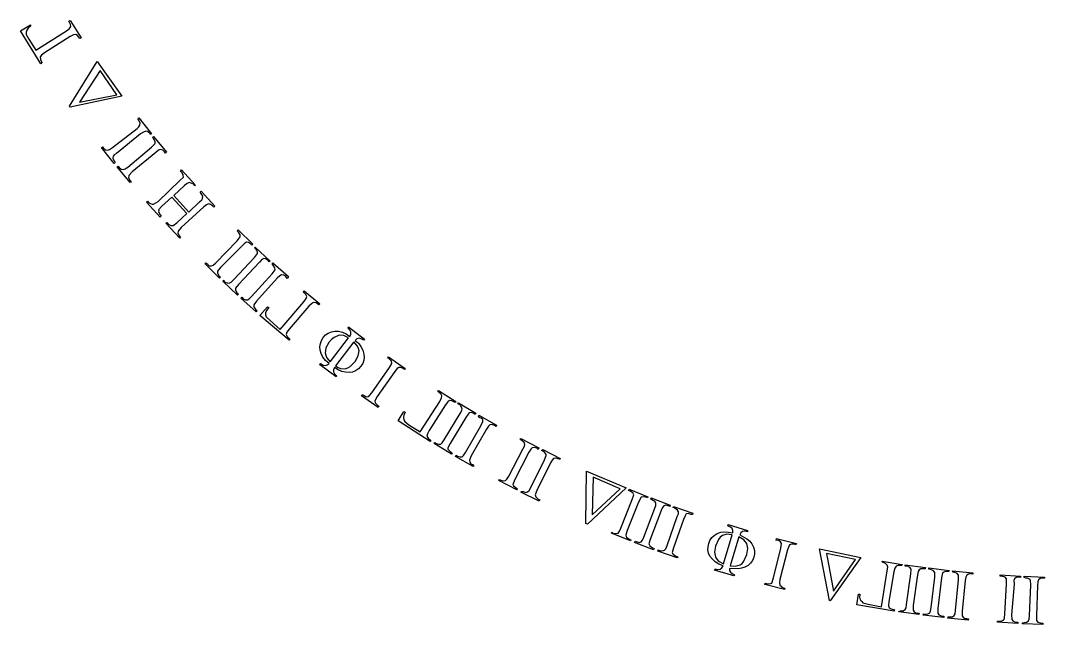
# Model space of a CAD drawing. Extents: x 0 to 660, y 0 to 661.
# Drawn here: x 48.6 to 320.5, y 0.2 to 160.5 of the extents above; entities that cross this region are included whole.
import ezdxf

# ---------------------------------------------------------------- set-up
doc = ezdxf.new("R2010")
doc.units = 0

msp = doc.modelspace()

# ---------------------------------------------------------------- linework, layer by layer
at = {"layer": 'Layer 1'}
for p, q in [((61.4983, 160.347), (61.7889, 160.531)), ((61.7889, 160.531), (64.6895, 155.96)), ((48.6171, 157.747), (51.2391, 159.367)), ((54.0395, 148.991), (48.6171, 157.747)), ((50.2972, 157.971), (50.107413, 157.40625)), ((50.661325, 158.53275), (50.2972, 157.971)), ((51.2764, 159.06), (50.661325, 158.53275)), ((51.2391, 159.367), (51.2764, 159.06)), ((51.2764, 159.06), (51.2764, 159.06)), ((52.6869, 152.619), (60.8157, 157.777)), ((60.8157, 157.777), (61.632975, 158.390375)), ((61.914313, 159.483), (61.4983, 160.347)), ((61.632975, 158.390375), (61.9791, 158.895)), ((61.9791, 158.895), (61.914313, 159.483)), ((50.107413, 157.40625), (50.1448, 156.849)), ((50.1448, 156.849), (50.7931, 155.603)), ((50.7931, 155.603), (52.6869, 152.619)), ((61.7727, 156.269), (55.0026, 151.973)), ((62.6996, 156.745875), (61.7727, 156.269)), ((63.2824, 156.841), (62.6996, 156.745875)), ((63.790075, 156.5275), (63.2824, 156.841)), ((64.399, 155.776), (63.790075, 156.5275)), ((64.6895, 155.96), (64.399, 155.776)), ((54.186287, 151.35875), (53.8418, 150.851)), ((53.8418, 150.851), (53.9098, 150.208625)), ((53.9098, 150.208625), (54.33, 149.387)), ((55.0026, 151.973), (54.186287, 151.35875)), ((61.592, 137.766), (68.9495, 149.633)), ((68.9495, 149.633), (75.553, 140.45)), ((54.33, 149.387), (54.0395, 148.991)), ((69.7864, 147.303), (64.2831, 138.831)), ((74.1833, 140.789), (69.7864, 147.303)), ((75.553, 140.45), (61.7767, 137.51)), ((64.2831, 138.831), (74.1833, 140.789)), ((74.1833, 140.789), (74.1833, 140.789)), ((75.553, 140.45), (75.553, 140.45)), ((61.7767, 137.51), (61.592, 137.766)), ((79.7427, 134.466), (80.012, 134.68)), ((80.0266, 134.109), (79.7427, 134.466)), ((80.012, 134.68), (83.3786, 130.453)), ((80.3793, 133.308), (80.0266, 134.109)), ((80.3099, 132.753), (80.3793, 133.308)), ((73.0215, 126.794), (79.5813, 131.871)), ((79.5813, 131.871), (80.022175, 132.308625)), ((80.022175, 132.308625), (80.3099, 132.753)), ((81.28005, 130.922375), (80.5081, 130.473)), ((81.8726, 131.191), (81.28005, 130.922375)), ((82.353962, 131.044), (81.8726, 131.191)), ((82.9812, 130.588), (82.353962, 131.044)), ((83.1095, 130.238), (82.9812, 130.588)), ((80.5081, 130.473), (74.134, 125.252)), ((83.3786, 130.453), (83.1095, 130.238)), ((83.4114, 126.902), (84.3078, 127.802)), ((83.7067, 129.503), (83.9718, 129.723)), ((83.9977, 129.152), (83.7067, 129.503)), ((83.9718, 129.723), (87.4217, 125.563)), ((84.3663, 128.358), (83.9977, 129.152)), ((84.3078, 127.802), (84.400238, 128.051125)), ((84.400238, 128.051125), (84.3663, 128.358)), ((70.1455, 126.822), (70.4145, 127.037)), ((73.512, 122.595), (70.1455, 126.822)), ((70.4145, 127.037), (70.6984, 126.68)), ((70.6984, 126.68), (71.203412, 126.229375)), ((70.6984, 126.68), (70.6984, 126.68)), ((71.203412, 126.229375), (71.7562, 126.084)), ((71.7562, 126.084), (72.261462, 126.263125)), ((72.261462, 126.263125), (73.0215, 126.794)), ((74.134, 125.252), (73.530812, 124.86025)), ((77.1394, 121.612), (83.4114, 126.902)), ((84.5515, 125.527), (78.2795, 120.325)), ((85.299525, 126.07475), (84.5515, 125.527)), ((85.7966, 126.27), (85.299525, 126.07475)), ((86.423313, 126.133375), (85.7966, 126.27)), ((86.8719, 125.687), (86.423313, 126.133375)), ((87.1568, 125.343), (86.8719, 125.687)), ((87.4217, 125.563), (87.1568, 125.343)), ((73.2199, 124.515), (73.1445, 123.967)), ((73.1445, 123.967), (73.503, 123.159)), ((73.530812, 124.86025), (73.2199, 124.515)), ((73.503, 123.159), (73.7811, 122.81)), ((73.7811, 122.81), (73.512, 122.595)), ((74.2632, 121.671), (74.5283, 121.89)), ((77.7133, 117.511), (74.2632, 121.671)), ((74.5283, 121.89), (74.819, 121.54)), ((74.819, 121.54), (75.35345, 121.098625)), ((74.819, 121.54), (74.819, 121.54)), ((75.35345, 121.098625), (75.8885, 120.964)), ((75.8885, 120.964), (76.39005, 121.142875)), ((76.39005, 121.142875), (77.1394, 121.612)), ((78.2795, 120.325), (77.3831, 119.424)), ((91.1409, 120.434), (91.3949, 120.862)), ((91.4423, 120.3), (91.1409, 120.434)), ((91.3949, 120.862), (95.0345, 116.879)), ((91.8548, 119.518), (91.4423, 120.3)), ((77.3877, 119.17725), (77.3188, 118.875)), ((77.3188, 118.875), (77.6932, 118.074)), ((77.3831, 119.424), (77.3877, 119.17725)), ((77.6932, 118.074), (77.9782, 117.64)), ((77.9782, 117.64), (77.7133, 117.511)), ((85.1851, 112.533), (90.9644, 118.024)), ((90.9644, 118.024), (91.8738, 118.966)), ((91.8738, 118.966), (91.8548, 119.518)), ((92.891825, 117.287), (92.1693, 116.705)), ((93.3835, 117.5), (92.891825, 117.287)), ((93.97115, 117.392625), (93.3835, 117.5)), ((94.689, 116.977), (93.97115, 117.392625)), ((94.7805, 116.647), (94.689, 116.977)), ((92.1693, 116.705), (89.3335, 114.114)), ((95.0345, 116.879), (94.7805, 116.647)), ((96.2929, 114.992), (96.5469, 115.224)), ((96.6003, 114.656), (96.2929, 114.992)), ((96.5469, 115.224), (100.193, 111.235)), ((97.0064, 113.88), (96.6003, 114.656)), ((82.0845, 112.352), (82.3385, 112.585)), ((85.7241, 108.37), (82.0845, 112.352)), ((82.3385, 112.585), (82.6396, 112.255)), ((82.6396, 112.255), (83.1035, 111.97)), ((82.6396, 112.255), (82.6396, 112.255)), ((83.1035, 111.97), (83.595, 111.775)), ((83.595, 111.775), (83.9747, 111.78)), ((83.9747, 111.78), (85.1851, 112.533)), ((88.8255, 113.649), (86.1615, 111.214)), ((92.7789, 109.324), (88.8255, 113.649)), ((89.3335, 114.114), (93.2869, 109.65)), ((93.2869, 109.65), (96.1227, 112.379)), ((96.1227, 112.379), (96.761775, 112.93825)), ((96.761775, 112.93825), (96.975, 113.322)), ((96.975, 113.322), (97.0064, 113.88)), ((98.048338, 111.644625), (97.3277, 111.061)), ((98.5355, 111.863), (98.048338, 111.644625)), ((99.0985, 111.66625), (98.5355, 111.863)), ((99.6375, 111.333), (99.0985, 111.66625)), ((85.319537, 110.013), (85.2706, 109.707)), ((85.2706, 109.707), (85.677, 108.932)), ((86.1615, 111.214), (85.3024, 110.265)), ((85.3024, 110.265), (85.319537, 110.013)), ((85.677, 108.932), (85.9781, 108.602)), ((90.1149, 106.853), (92.7789, 109.324)), ((97.3277, 111.061), (91.3195, 105.57)), ((99.9388, 111.003), (99.6375, 111.333)), ((100.193, 111.235), (99.9388, 111.003)), ((85.9781, 108.602), (85.7241, 108.37)), ((87.2362, 106.715), (87.4905, 106.948)), ((90.8821, 102.726), (87.2362, 106.715)), ((87.4905, 106.948), (87.7979, 106.456)), ((87.7979, 106.456), (88.5268, 106.131)), ((88.5268, 106.131), (89.1298, 106.14)), ((89.1298, 106.14), (90.1149, 106.853)), ((90.4604, 104.621), (90.4226, 104.07)), ((90.4226, 104.07), (90.835, 103.288)), ((91.3195, 105.57), (90.4604, 104.621)), ((106.183, 104.704), (106.424, 104.951)), ((106.509, 104.386), (106.183, 104.704)), ((106.424, 104.951), (110.29, 101.174)), ((106.959, 103.635), (106.509, 104.386)), ((106.959, 103.076), (106.959, 103.635)), ((90.835, 103.288), (91.1361, 102.958)), ((91.1361, 102.958), (90.8821, 102.726)), ((100.467, 96.2573), (106.161, 102.086)), ((107.603, 100.838), (101.745, 95.0093)), ((106.161, 102.086), (106.959, 103.076)), ((108.205625, 101.4615), (107.603, 100.838)), ((108.599, 101.707), (108.205625, 101.4615)), ((109.1675, 101.629875), (108.599, 101.707)), ((109.73, 101.24), (109.1675, 101.629875)), ((110.049, 100.928), (109.73, 101.24)), ((110.29, 101.174), (110.049, 100.928)), ((110.734, 100.217), (110.97, 100.344)), ((111.067, 99.9602), (110.734, 100.217)), ((110.764, 97.6538), (111.542, 98.659)), ((110.97, 100.344), (114.91, 96.6931)), ((111.3455, 99.598925), (111.067, 99.9602)), ((111.531, 99.0347), (111.3455, 99.598925)), ((111.542, 98.659), (111.531, 99.0347)), ((97.61, 95.9279), (97.8505, 96.174)), ((101.476, 92.1515), (97.61, 95.9279)), ((97.8505, 96.174), (98.3243, 95.8554)), ((98.3243, 95.8554), (98.516341, 95.549056)), ((98.3243, 95.8554), (98.3243, 95.8554)), ((98.516341, 95.549056), (98.7522, 95.4037)), ((98.7522, 95.4037), (99.3001, 95.3951)), ((99.3001, 95.3951), (99.77915, 95.635925)), ((99.77915, 95.635925), (100.467, 96.2573)), ((105.188, 91.7131), (110.764, 97.6538)), ((112.067, 96.4317), (106.49, 90.4908)), ((112.7405, 97.068337), (112.067, 96.4317)), ((113.21, 97.3233), (112.7405, 97.068337)), ((113.779125, 97.257238), (113.21, 97.3233)), ((114.349, 96.8788), (113.779125, 97.257238)), ((114.675, 96.4947), (114.349, 96.8788)), ((114.91, 96.6931), (114.675, 96.4947)), ((115.451, 95.9353), (115.598, 96.1909)), ((115.706, 95.63), (115.451, 95.9353)), ((115.598, 96.1909), (119.785, 92.5712)), ((116.185, 94.8974), (115.706, 95.63)), ((100.948, 94.02), (100.941, 93.4673)), ((100.941, 93.4673), (101.397, 92.7098)), ((101.745, 95.0093), (100.948, 94.02)), ((101.397, 92.7098), (101.717, 92.3976)), ((109.992, 87.2679), (115.449, 93.3184)), ((115.449, 93.3184), (116.207, 94.3388)), ((116.207, 94.3388), (116.185, 94.8974)), ((117.4375, 92.772037), (116.776, 92.1222)), ((117.901, 93.0363), (117.4375, 92.772037)), ((118.508375, 92.981675), (117.901, 93.0363)), ((119.049, 92.6146), (118.508375, 92.981675)), ((119.38, 92.0894), (119.049, 92.6146)), ((119.785, 92.5712), (119.38, 92.0894)), ((101.717, 92.3976), (101.476, 92.1515)), ((102.337, 91.3268), (102.573, 91.5777)), ((106.277, 87.628), (102.337, 91.3268)), ((102.573, 91.5777), (102.905, 91.1157)), ((102.905, 91.1157), (103.469875, 90.873238)), ((102.905, 91.1157), (102.905, 91.1157)), ((103.469875, 90.873238), (104.037, 90.8278)), ((104.037, 90.8278), (104.511625, 91.078113)), ((104.511625, 91.078113), (105.188, 91.7131)), ((106.49, 90.4908), (105.712, 89.4856)), ((116.776, 92.1222), (111.318, 86.0717)), ((105.712, 89.4856), (105.716, 88.9329)), ((105.716, 88.9329), (106.187, 88.1844)), ((106.187, 88.1844), (106.513, 87.8791)), ((106.513, 87.8791), (106.277, 87.628)), ((107.15, 86.8252), (107.38, 87.0808)), ((107.38, 87.0808), (107.719, 86.6945)), ((109.328875, 86.619712), (109.992, 87.2679)), ((123.715, 88.5553), (123.938, 88.817)), ((124.366625, 87.846637), (123.715, 88.5553)), ((123.938, 88.817), (128.055, 85.3015)), ((124.602, 87.266), (124.366625, 87.846637)), ((124.464, 86.719262), (124.602, 87.266)), ((111.162, 83.2055), (107.15, 86.8252)), ((107.719, 86.6945), (108.369375, 86.40295)), ((107.719, 86.6945), (107.719, 86.6945)), ((108.369375, 86.40295), (108.86, 86.3601)), ((108.86, 86.3601), (109.328875, 86.619712)), ((111.318, 86.0717), (110.56, 85.0515)), ((110.56, 85.0515), (110.576, 84.499)), ((110.576, 84.499), (111.061, 83.76)), ((112.168, 82.2389), (114.16, 84.5543)), ((114.538, 84.3186), (113.91475, 83.550575)), ((114.16, 84.5543), (114.538, 84.3186)), ((114.538, 84.3186), (114.538, 84.3186)), ((117.567, 78.5268), (123.819, 85.8981)), ((125.177, 84.7382), (119.97, 78.6409)), ((123.819, 85.8981), (124.464, 86.719262)), ((125.90025, 85.373362), (125.177, 84.7382)), ((126.451, 85.7293), (125.90025, 85.373362)), ((127.1175, 85.57865), (126.451, 85.7293)), ((127.832, 85.0398), (127.1175, 85.57865)), ((128.055, 85.3015), (127.832, 85.0398)), ((111.061, 83.76), (111.424, 83.4608)), ((111.424, 83.4608), (111.162, 83.2055)), ((119.938, 75.7098), (112.168, 82.2389)), ((113.91475, 83.550575), (113.683, 82.9816)), ((113.683, 82.9816), (113.688125, 82.398063)), ((113.688125, 82.398063), (113.88, 81.9151)), ((113.88, 81.9151), (114.879, 80.8721)), ((114.879, 80.8721), (117.567, 78.5268)), ((135.652, 78.9491), (135.694, 79.2227)), ((136.086484, 78.431142), (135.652, 78.9491)), ((135.694, 79.2227), (139.954, 75.9736)), ((119.3705, 77.81345), (119.191, 77.2269)), ((119.191, 77.2269), (119.43025, 76.680013)), ((119.97, 78.6409), (119.3705, 77.81345)), ((119.43025, 76.680013), (120.088, 75.9715)), ((128.528672, 75.636102), (128.992, 76.4028)), ((128.992, 76.4028), (129.615969, 77.069667)), ((129.615969, 77.069667), (130.34325, 77.568637)), ((130.34325, 77.568637), (131.173656, 77.899739)), ((130.852, 69.9303), (135.726, 76.3202)), ((131.173656, 77.899739), (132.107, 78.063)), ((131.873625, 76.42465), (131.191391, 75.864872)), ((133.187, 77.0637), (131.873625, 76.42465)), ((132.107, 78.063), (133.091172, 78.038714)), ((133.091172, 78.038714), (134.074125, 77.804962)), ((134.461375, 76.94575), (133.187, 77.0637)), ((134.074125, 77.804962), (135.055766, 77.35913)), ((135.726, 76.3202), (134.461375, 76.94575)), ((135.055766, 77.35913), (136.036, 76.6986)), ((136.036, 76.6986), (136.293953, 77.308527)), ((136.305625, 77.885162), (136.086484, 78.431142)), ((136.293953, 77.308527), (136.305625, 77.885162)), ((138.510875, 76.190663), (137.961172, 76.046989)), ((139.105391, 76.07493), (138.510875, 76.190663)), ((120.088, 75.9715), (119.938, 75.7098)), ((128.124766, 73.938867), (128.239625, 74.802513)), ((128.184, 73.082), (128.124766, 73.938867)), ((128.239625, 74.802513), (128.528672, 75.636102)), ((129.691, 73.654795), (129.5005, 72.325637)), ((130.492, 75.0716), (129.691, 73.654795)), ((131.191391, 75.864872), (130.492, 75.0716)), ((137.146, 75.2373), (132.272, 68.8473)), ((138.136391, 74.085328), (137.146, 75.2373)), ((137.961172, 76.046989), (137.456, 75.6439)), ((137.456, 75.6439), (138.333672, 74.86777)), ((138.406334, 73.474752), (138.136391, 74.085328)), ((138.333672, 74.86777), (139.013625, 74.015938)), ((138.526125, 72.84015), (138.406334, 73.474752)), ((139.013625, 74.015938), (139.495766, 73.069661)), ((139.745, 75.6998), (139.105391, 76.07493)), ((139.954, 75.9736), (139.745, 75.6998)), ((128.441484, 72.136764), (128.184, 73.082)), ((128.920125, 71.204063), (128.441484, 72.136764)), ((129.620203, 70.32073), (128.920125, 71.204063)), ((129.5005, 72.325637), (129.89575, 71.084136)), ((129.89575, 71.084136), (130.852, 69.9303)), ((137.504, 70.047), (138.315297, 71.495972)), ((138.315297, 71.495972), (138.526125, 72.84015)), ((139.495766, 73.069661), (139.78, 72.0102)), ((139.870563, 71.18152), (139.77175, 70.351838)), ((139.78, 72.0102), (139.870563, 71.18152)), ((146.158, 71.0164), (146.355, 71.2987)), ((146.531, 70.7555), (146.158, 71.0164)), ((146.355, 71.2987), (150.785, 68.2036)), ((147.097, 70.0877), (146.531, 70.7555)), ((128.044, 69.1939), (128.253, 69.4678)), ((132.418, 65.9446), (128.044, 69.1939)), ((128.253, 69.4678), (128.96475, 69.092528)), ((128.96475, 69.092528), (129.55125, 68.976775)), ((129.55125, 68.976775), (130.060875, 69.120484)), ((130.542, 69.5236), (129.620203, 70.32073)), ((130.060875, 69.120484), (130.542, 69.5236)), ((130.542, 69.5236), (130.542, 69.5236)), ((130.852, 69.9303), (130.852, 69.9303)), ((131.962, 68.4404), (131.703844, 67.849073)), ((132.947094, 67.83993), (131.962, 68.4404)), ((132.272, 68.8473), (132.929, 68.428745)), ((132.929, 68.428745), (133.5785, 68.185888)), ((133.5785, 68.185888), (134.855, 68.1229)), ((134.855, 68.1229), (135.493625, 68.308552)), ((134.855, 68.1229), (134.855, 68.1229)), ((135.493625, 68.308552), (136.148, 68.694987)), ((136.148, 68.694987), (137.504, 70.047)), ((138.350328, 68.059375), (137.607375, 67.548575)), ((139.006, 68.7645), (138.350328, 68.059375)), ((139.483562, 69.539911), (139.006, 68.7645)), ((139.77175, 70.351838), (139.483562, 69.539911)), ((141.896, 61.7502), (146.563, 68.4298)), ((146.563, 68.4298), (147.188, 69.536)), ((147.188, 69.536), (147.097, 70.0877)), ((148.60275, 68.133625), (148.027, 67.4069)), ((149.03, 68.4534), (148.60275, 68.133625)), ((149.603875, 68.469825), (149.03, 68.4534)), ((150.222, 68.1771), (149.603875, 68.469825)), ((150.588, 67.9213), (150.222, 68.1771)), ((150.785, 68.2036), (150.588, 67.9213)), ((131.703844, 67.849073), (131.7095, 67.281588)), ((131.7095, 67.281588), (131.979156, 66.738008)), ((131.979156, 66.738008), (132.513, 66.2184)), ((132.513, 66.2184), (132.418, 65.9446)), ((133.92525, 67.418062), (132.947094, 67.83993)), ((134.896281, 67.174789), (133.92525, 67.418062)), ((135.86, 67.1101), (134.896281, 67.174789)), ((136.777234, 67.232137), (135.86, 67.1101)), ((137.607375, 67.548575), (136.777234, 67.232137)), ((148.027, 67.4069), (143.36, 60.7273)), ((139.131, 60.9591), (139.328, 61.2411)), ((143.561, 57.8637), (139.131, 60.9591)), ((139.328, 61.2411), (139.885, 60.98)), ((139.885, 60.98), (140.42025, 60.6912)), ((139.885, 60.98), (139.885, 60.98)), ((140.42025, 60.6912), (140.885, 60.709)), ((140.885, 60.709), (141.3185, 61.024812)), ((141.3185, 61.024812), (141.896, 61.7502)), ((143.36, 60.7273), (142.735, 59.6211)), ((159.448, 62.0703), (159.633, 62.3608)), ((160.244625, 61.410175), (159.448, 62.0703)), ((159.633, 62.3608), (164.199, 59.452)), ((159.921, 59.4533), (160.400125, 60.355587)), ((160.499, 60.9596), (160.244625, 61.410175)), ((160.400125, 60.355587), (160.499, 60.9596)), ((142.735, 59.6211), (142.818, 59.0747)), ((142.818, 59.0747), (143.392, 58.4016)), ((143.392, 58.4016), (143.758, 58.146)), ((143.758, 58.146), (143.561, 57.8637)), ((154.748, 51.3338), (159.921, 59.4533)), ((161.427, 58.4939), (157.119, 51.7315)), ((162.042625, 59.30915), (161.427, 58.4939)), ((162.551, 59.6525), (162.042625, 59.30915)), ((163.144125, 59.583613), (162.551, 59.6525)), ((164.014, 59.1617), (163.144125, 59.583613)), ((164.199, 59.452), (164.014, 59.1617)), ((164.731, 58.758), (164.908, 59.0533)), ((165.322, 58.5238), (164.731, 58.758)), ((164.908, 59.0533), (169.544, 56.2754)), ((165.733, 57.897), (165.322, 58.5238)), ((165.863, 57.3533), (165.733, 57.897)), ((165.751875, 56.8538), (165.863, 57.3533)), ((148.887, 54.2516), (150.432, 56.7633)), ((150.43025, 55.828663), (150.347, 55.1554)), ((150.347, 55.1554), (150.405875, 54.57825)), ((150.405875, 54.57825), (150.632, 54.1265)), ((150.737, 56.5686), (150.43025, 55.828663)), ((150.432, 56.7633), (150.737, 56.5686)), ((150.737, 56.5686), (150.737, 56.5686)), ((161.128, 49.2166), (165.316, 56.2061)), ((166.848, 55.188), (162.66, 48.2985)), ((165.316, 56.2061), (165.751875, 56.8538)), ((167.441375, 56.040712), (166.848, 55.188)), ((167.776, 56.4021), (167.441375, 56.040712)), ((168.347, 56.458538), (167.776, 56.4021)), ((168.984, 56.2095), (168.347, 56.458538)), ((169.367, 55.9801), (168.984, 56.2095)), ((169.544, 56.2754), (169.367, 55.9801)), ((170.181, 55.5031), (170.352, 55.8018)), ((170.576, 55.0742), (170.181, 55.5031)), ((170.352, 55.8018), (175.042, 53.1168)), ((170.94325, 54.986775), (170.576, 55.0742)), ((171.336, 54.6622), (170.94325, 54.986775)), ((171.341, 54.1212), (171.336, 54.6622)), ((157.422, 48.8142), (148.887, 54.2516)), ((150.632, 54.1265), (151.767, 53.2327)), ((151.767, 53.2327), (154.748, 51.3338)), ((157.119, 51.7315), (156.640625, 50.798237)), ((166.769, 45.8913), (170.817, 52.9631)), ((172.367, 52.0759), (168.319, 45.0042)), ((170.817, 52.9631), (171.341, 54.1212)), ((172.900125, 52.851475), (172.367, 52.0759)), ((173.272, 53.2084), (172.900125, 52.851475)), ((173.842, 53.2762), (173.272, 53.2084)), ((174.484, 53.0401), (173.842, 53.2762)), ((174.871, 52.8181), (174.484, 53.0401)), ((175.042, 53.1168), (174.871, 52.8181)), ((156.640625, 50.798237), (156.544, 50.2228)), ((156.544, 50.2228), (156.856875, 49.714375)), ((156.856875, 49.714375), (157.607, 49.1044)), ((157.607, 49.1044), (157.422, 48.8142)), ((160.60225, 48.452613), (161.128, 49.2166)), ((181.289, 49.3132), (181.448, 49.6188)), ((181.693, 49.1028), (181.289, 49.3132)), ((181.448, 49.6188), (186.242, 47.124)), ((182.341, 48.5141), (181.693, 49.1028)), ((158.424, 48.2339), (158.601, 48.5292)), ((163.06, 45.4561), (158.424, 48.2339)), ((158.601, 48.5292), (158.992, 48.2951)), ((158.992, 48.2951), (159.710125, 48.049575)), ((158.992, 48.2951), (158.992, 48.2951)), ((159.710125, 48.049575), (160.192, 48.1075)), ((160.192, 48.1075), (160.60225, 48.452613)), ((162.66, 48.2985), (162.113, 47.1513)), ((162.113, 47.1513), (162.12375, 46.806275)), ((162.12375, 46.806275), (162.235, 46.6123)), ((162.235, 46.6123), (162.854, 45.9807)), ((178.265, 39.5728), (182.026, 46.801)), ((182.026, 46.801), (182.446, 47.520488)), ((182.503, 47.9789), (182.341, 48.5141)), ((182.446, 47.520488), (182.503, 47.9789)), ((184.087375, 46.771912), (183.611, 45.9765)), ((184.47, 47.1444), (184.087375, 46.771912)), ((185.093125, 47.235012), (184.47, 47.1444)), ((185.687, 47.0248), (185.093125, 47.235012)), ((186.083, 46.6949), (185.687, 47.0248)), ((186.242, 47.124), (186.083, 46.6949)), ((186.931, 46.3882), (187.296, 46.6967)), ((187.47, 46.1861), (186.931, 46.3882)), ((187.296, 46.6967), (191.927, 44.2988)), ((162.854, 45.9807), (163.237, 45.5466)), ((163.237, 45.5466), (163.06, 45.4561)), ((164.086, 44.8549), (164.257, 45.1537)), ((168.776, 42.1702), (164.086, 44.8549)), ((164.257, 45.1537), (164.652, 44.9274)), ((164.652, 44.9274), (165.288125, 44.69465)), ((164.652, 44.9274), (164.652, 44.9274)), ((165.288125, 44.69465), (165.856, 44.7637)), ((165.856, 44.7637), (166.258875, 45.083112)), ((166.258875, 45.083112), (166.769, 45.8913)), ((168.319, 45.0042), (167.796, 43.8464)), ((167.796, 43.8464), (167.928, 43.3098)), ((183.611, 45.9765), (179.85, 38.7484)), ((184.103, 36.5888), (187.719, 43.8911)), ((187.778, 45.942937), (187.47, 46.1861)), ((187.719, 43.8911), (188.172, 45.0785)), ((187.999, 45.6103), (187.778, 45.942937)), ((188.168, 45.336263), (187.999, 45.6103)), ((188.172, 45.0785), (188.168, 45.336263)), ((189.780125, 43.85345), (189.319, 43.0986)), ((190.155, 44.2834), (189.780125, 43.85345)), ((190.7585, 44.385463), (190.155, 44.2834)), ((191.374, 44.1885), (190.7585, 44.385463)), ((191.774, 43.9903), (191.374, 44.1885)), ((191.927, 44.2988), (191.774, 43.9903)), ((167.928, 43.3098), (168.230875, 42.871538)), ((168.230875, 42.871538), (168.452109, 42.717192)), ((168.452109, 42.717192), (168.743, 42.6909)), ((168.743, 42.6909), (168.947, 42.4689)), ((168.947, 42.4689), (168.776, 42.1702)), ((189.319, 43.0986), (185.704, 35.7964)), ((198.695, 27.0099), (198.924, 40.9706)), ((198.924, 40.9706), (209.46, 36.4748)), ((175.626, 38.4295), (175.784, 38.7349)), ((180.42, 35.9351), (175.626, 38.4295)), ((175.784, 38.7349), (176.189, 38.5245)), ((176.189, 38.5245), (176.833625, 38.317525)), ((176.189, 38.5245), (176.189, 38.5245)), ((176.833625, 38.317525), (177.398, 38.4092)), ((177.398, 38.4092), (177.7865, 38.7786)), ((177.7865, 38.7786), (178.265, 39.5728)), ((179.85, 38.7484), (179.373, 37.3868)), ((200.649, 39.3617), (200.424, 29.2985)), ((207.845, 36.2041), (200.649, 39.3617)), ((179.373, 37.3868), (179.4675, 37.286262)), ((179.4675, 37.286262), (179.526, 37.0085)), ((179.526, 37.0085), (180.34, 36.4465)), ((180.34, 36.4465), (180.579, 36.1618)), ((180.579, 36.1618), (180.42, 35.9351)), ((181.487, 35.3929), (181.64, 35.5347)), ((186.33, 32.995), (181.487, 35.3929)), ((181.64, 35.5347), (182.184, 35.4993)), ((182.184, 35.4993), (182.714, 35.305262)), ((182.184, 35.4993), (182.184, 35.4993)), ((182.714, 35.305262), (183.259, 35.4083)), ((183.259, 35.4083), (183.640125, 35.78525)), ((183.640125, 35.78525), (184.103, 36.5888)), ((185.704, 35.7964), (185.251, 34.6092)), ((209.46, 36.4748), (199.152, 26.8842)), ((200.424, 29.2985), (207.845, 36.2041)), ((207.845, 36.2041), (207.845, 36.2041)), ((209.46, 36.4748), (209.46, 36.4748)), ((210.069, 35.8305), (210.197, 36.1502)), ((210.493, 35.6617), (210.069, 35.8305)), ((210.197, 36.1502), (215.217, 34.1494)), ((211.196, 35.1408), (210.493, 35.6617)), ((185.251, 34.6092), (185.415, 34.0814)), ((185.415, 34.0814), (186.083, 33.5017)), ((186.083, 33.5017), (186.483, 33.3035)), ((186.483, 33.3035), (186.33, 32.995)), ((208.038, 25.8354), (211.055, 33.4049)), ((212.714, 32.7437), (209.698, 25.1742)), ((211.055, 33.4049), (211.494, 34.6248)), ((211.494, 34.6248), (211.196, 35.1408)), ((213.452, 33.9917), (212.714, 32.7437)), ((214.01625, 34.138763), (213.452, 33.9917)), ((214.675, 33.9949), (214.01625, 34.138763)), ((215.09, 33.8295), (214.675, 33.9949)), ((214.675, 33.9949), (214.675, 33.9949)), ((215.217, 34.1494), (215.09, 33.8295)), ((215.974, 33.4874), (216.095, 33.8097)), ((216.401, 33.2223), (215.974, 33.4874)), ((216.095, 33.8097), (221.155, 31.9102)), ((216.78875, 33.04025), (216.401, 33.2223)), ((217.115, 32.8207), (216.78875, 33.04025)), ((217.34, 32.3089), (217.115, 32.8207)), ((214.145, 23.4536), (217.009, 31.0821)), ((218.681, 30.4545), (215.817, 22.8258)), ((217.009, 31.0821), (217.295625, 31.837288)), ((217.295625, 31.837288), (217.34, 32.3089)), ((219.058375, 31.301387), (218.681, 30.4545)), ((219.393, 31.7171), (219.058375, 31.301387)), ((219.9445, 31.868113), (219.393, 31.7171)), ((220.616, 31.6877), (219.9445, 31.868113)), ((221.034, 31.588), (220.616, 31.6877)), ((221.155, 31.9102), (221.034, 31.588)), ((221.034, 31.588), (221.034, 31.588)), ((221.922, 31.2644), (222.037, 31.589)), ((222.352, 31.1128), (221.922, 31.2644)), ((222.037, 31.589), (227.134, 29.7917)), ((223.076, 30.6206), (222.352, 31.1128)), ((223.345, 30.1137), (223.076, 30.6206)), ((223.285625, 29.622613), (223.345, 30.1137)), ((220.296, 21.1957), (223.005, 28.8805)), ((224.689, 28.0603), (221.98, 20.6019)), ((223.005, 28.8805), (223.285625, 29.622613)), ((225.083875, 29.112525), (224.689, 28.0603)), ((225.376, 29.5631), (225.083875, 29.112525)), ((225.96, 29.711263), (225.376, 29.5631)), ((226.598, 29.4467), (225.96, 29.711263)), ((227.084, 29.4671), (226.598, 29.4467)), ((227.134, 29.7917), (227.084, 29.4671)), ((199.152, 26.8842), (198.695, 27.0099)), ((205.527, 24.4331), (205.655, 24.753)), ((205.655, 24.753), (206.078, 24.3746)), ((207.292, 24.4408), (207.642125, 24.965038)), ((207.642125, 24.965038), (208.038, 25.8354)), ((209.698, 25.1742), (209.342, 23.9542)), ((233.59, 24.3789), (234.519234, 24.704217)), ((234.519234, 24.704217), (235.520375, 24.835687)), ((235.520375, 24.835687), (236.593328, 24.773339)), ((236.438, 26.4011), (236.536, 26.731)), ((237.117281, 26.104575), (236.438, 26.4011)), ((236.536, 26.731), (241.67, 25.1962)), ((236.593328, 24.773339), (237.738, 24.5172)), ((237.5605, 25.691725), (237.117281, 26.104575)), ((237.767469, 25.162587), (237.5605, 25.691725)), ((237.738, 24.5172), (237.767469, 25.162587)), ((239.879781, 24.560253), (239.633, 24.0055)), ((240.33225, 24.883425), (239.879781, 24.560253)), ((240.934344, 24.970384), (240.33225, 24.883425)), ((241.63, 24.8165), (240.934344, 24.970384)), ((241.67, 25.1962), (241.63, 24.8165)), ((241.63, 24.8165), (241.63, 24.8165)), ((210.547, 22.4323), (205.527, 24.4331)), ((206.078, 24.3746), (207.292, 24.4408)), ((209.342, 23.9542), (209.393625, 23.612525)), ((209.393625, 23.612525), (209.548, 23.4417)), ((209.548, 23.4417), (210.26, 22.9173)), ((210.26, 22.9173), (210.675, 22.721)), ((210.675, 22.721), (210.547, 22.4323)), ((211.662, 22.0011), (211.783, 22.3233)), ((216.722, 20.0302), (211.662, 22.0011)), ((211.783, 22.3233), (212.338, 22.163)), ((212.338, 22.163), (212.89075, 22.035125)), ((212.89075, 22.035125), (213.424, 22.1942)), ((213.424, 22.1942), (213.765375, 22.57355)), ((213.765375, 22.57355), (214.145, 23.4536)), ((215.817, 22.8258), (215.486, 21.5992)), ((231.418, 21.7254), (231.676375, 22.569731)), ((231.676375, 22.569731), (232.13425, 23.293425)), ((232.13425, 23.293425), (232.777, 23.896481)), ((232.777, 23.896481), (233.59, 24.3789)), ((233.92975, 22.832175), (233.136, 21.0099)), ((234.425531, 23.432419), (233.92975, 22.832175)), ((234.992, 23.8254), (234.425531, 23.432419)), ((236.192625, 24.165413), (234.992, 23.8254)), ((234.992, 23.8254), (234.992, 23.8254)), ((235.289, 16.3271), (237.592, 24.027)), ((237.592, 24.027), (236.192625, 24.165413)), ((239.303, 23.5155), (237, 15.8154)), ((240.635922, 22.738319), (239.303, 23.5155)), ((239.633, 24.0055), (241.4955, 22.959475)), ((241.438125, 21.72305), (240.635922, 22.738319)), ((241.4955, 22.959475), (242.239625, 22.32025)), ((242.239625, 22.32025), (242.836, 21.6142)), ((249.221, 22.5437), (249.306, 23.0869)), ((249.663, 22.6414), (249.221, 22.5437)), ((249.306, 23.0869), (254.682, 21.759)), ((250.071125, 22.469963), (249.663, 22.6414)), ((250.429, 22.1336), (250.071125, 22.469963)), ((250.709, 21.7333), (250.429, 22.1336)), ((254.682, 21.759), (254.46, 21.361)), ((215.486, 21.5992), (215.702, 21.0906)), ((215.702, 21.0906), (216.425, 20.5808)), ((216.425, 20.5808), (216.843, 20.4239)), ((216.843, 20.4239), (216.722, 20.0302)), ((217.843, 19.6936), (217.957, 20.0183)), ((222.939, 17.8963), (217.843, 19.6936)), ((217.957, 20.0183), (218.387, 19.8664)), ((218.387, 19.8664), (219.05425, 19.752137)), ((218.387, 19.8664), (218.387, 19.8664)), ((219.05425, 19.752137), (219.6, 19.9222)), ((219.6, 19.9222), (219.933, 20.342275)), ((219.933, 20.342275), (220.296, 21.1957)), ((221.98, 20.6019), (221.673, 19.3687)), ((221.673, 19.3687), (221.735125, 19.058575)), ((221.735125, 19.058575), (221.9, 18.8647)), ((231.126875, 20.008475), (231.159422, 20.861697)), ((231.305641, 19.165716), (231.126875, 20.008475)), ((231.159422, 20.861697), (231.418, 21.7254)), ((231.681, 18.3334), (231.305641, 19.165716)), ((233.136, 21.0099), (232.876156, 19.397127)), ((232.876156, 19.397127), (233.14825, 18.079038)), ((241.709516, 20.436206), (241.438125, 21.72305)), ((241.45, 18.8443), (241.709516, 20.436206)), ((242.836, 21.6142), (243.266719, 20.762736)), ((243.266719, 20.762736), (243.50825, 19.896113)), ((243.50825, 19.896113), (243.537156, 19.014283)), ((248.513, 12.5787), (250.515, 20.4773)), ((252.247, 20.0384), (250.244, 12.1401)), ((250.515, 20.4773), (250.709, 21.7333)), ((252.595875, 20.92185), (252.247, 20.0384)), ((252.815, 21.3721), (252.595875, 20.92185)), ((253.34525, 21.590225), (252.815, 21.3721)), ((254.027, 21.5349), (253.34525, 21.590225)), ((254.46, 21.361), (254.027, 21.5349)), ((263.392, 6.58434), (260.781, 20.2948)), ((260.781, 20.2948), (271.712, 18.0254)), ((270.332, 17.501), (262.65, 19.0742)), ((262.65, 19.0742), (264.482, 9.06851)), ((221.9, 18.8647), (222.633, 18.3694)), ((222.633, 18.3694), (223.147, 18.221)), ((223.147, 18.221), (222.939, 17.8963)), ((232.326141, 17.548352), (231.681, 18.3334)), ((233.083875, 16.859012), (232.326141, 17.548352)), ((234.005672, 16.282792), (233.083875, 16.859012)), ((233.14825, 18.079038), (233.483832, 17.530514)), ((233.483832, 17.530514), (233.952469, 17.05568)), ((233.952469, 17.05568), (235.289, 16.3271)), ((239.673, 16.0506), (240.204344, 16.450806)), ((240.204344, 16.450806), (240.67775, 17.0498)), ((240.67775, 17.0498), (241.45, 18.8443)), ((242.450875, 16.485712), (241.786078, 15.896548)), ((242.965484, 17.225945), (242.450875, 16.485712)), ((243.33, 18.1172), (242.965484, 17.225945)), ((243.537156, 19.014283), (243.33, 18.1172)), ((271.712, 18.0254), (263.583, 6.5211)), ((264.482, 9.06851), (270.332, 17.501)), ((270.332, 17.501), (270.332, 17.501)), ((277.484, 16.7388), (277.36, 17.0782)), ((277.36, 17.0782), (282.7, 16.1882)), ((278.24675, 16.382613), (277.484, 16.7388)), ((278.705, 16.0112), (278.24675, 16.382613)), ((232.923, 14.6464), (233.021, 14.9761)), ((238.056, 13.1116), (232.923, 14.6464)), ((233.021, 14.9761), (233.752078, 14.851052)), ((233.752078, 14.851052), (234.349375, 14.952887)), ((235.143, 15.8371), (234.005672, 16.282792)), ((234.349375, 14.952887), (234.812984, 15.28158)), ((234.812984, 15.28158), (235.143, 15.8371)), ((236.854, 15.1301), (236.845359, 14.598686)), ((236.845359, 14.598686), (237.090875, 14.127862)), ((239.129625, 15.038213), (236.854, 15.1301)), ((237, 15.8154), (238.46625, 15.691012)), ((237, 15.8154), (237, 15.8154)), ((237.090875, 14.127862), (237.543203, 13.735958)), ((237.543203, 13.735958), (238.155, 13.4413)), ((238.46625, 15.691012), (239.673, 16.0506)), ((240.075578, 15.175198), (239.129625, 15.038213)), ((240.971, 15.4585), (240.075578, 15.175198)), ((241.786078, 15.896548), (240.971, 15.4585)), ((277.179, 4.93572), (278.762, 14.5152)), ((278.881625, 15.466), (278.705, 16.0112)), ((278.762, 14.5152), (278.881625, 15.466)), ((278.762, 14.5152), (278.762, 14.5152)), ((280.523, 14.2218), (279.205, 6.31288)), ((280.77125, 15.213075), (280.523, 14.2218)), ((281.105, 15.7281), (280.77125, 15.213075)), ((281.677125, 15.89655), (281.105, 15.7281)), ((282.643, 15.8487), (281.677125, 15.89655)), ((282.7, 16.1882), (282.643, 15.8487)), ((283.47, 15.7564), (283.518, 16.0974)), ((284.138, 15.6939), (283.47, 15.7564)), ((283.518, 16.0974), (288.871, 15.3553)), ((283.889, 5.56596), (285.007, 13.6371)), ((284.729, 15.3566), (284.138, 15.6939)), ((285.061, 14.9068), (284.729, 15.3566)), ((285.007, 13.6371), (285.061, 14.9068)), ((286.959, 14.300937), (286.777, 13.3918)), ((287.195, 14.7801), (286.959, 14.300937)), ((287.697625, 15.047688), (287.195, 14.7801)), ((288.381, 15.0137), (287.697625, 15.047688)), ((288.823, 15.0145), (288.381, 15.0137)), ((288.871, 15.3553), (288.823, 15.0145)), ((289.768, 14.8928), (289.808, 15.2346)), ((290.221, 14.8393), (289.768, 14.8928)), ((289.808, 15.2346), (295.175, 14.5996)), ((290.695875, 14.68725), (290.221, 14.8393)), ((291.035, 14.5181), (290.695875, 14.68725)), ((291.376, 14.0752), (291.035, 14.5181)), ((291.347, 12.8047), (291.376, 14.0752)), ((293.511, 13.9911), (293.28525, 13.5075)), ((294.008375, 14.196987), (293.511, 13.9911)), ((294.691, 14.3104), (294.008375, 14.196987)), ((295.135, 14.258), (294.691, 14.3104)), ((295.175, 14.5996), (295.135, 14.258)), ((296.116, 14.1564), (296.107, 14.4988)), ((296.107, 14.4988), (301.485, 13.9707)), ((296.527, 14.1117), (296.116, 14.1564)), ((297.347, 13.8069), (296.527, 14.1117)), ((297.697, 13.3706), (297.347, 13.8069)), ((300.325125, 13.624375), (299.833, 13.3291)), ((301.007, 13.672), (300.325125, 13.624375)), ((301.452, 13.6283), (301.007, 13.672)), ((301.007, 13.672), (301.007, 13.672)), ((301.485, 13.9707), (301.452, 13.6283)), ((238.155, 13.4413), (238.056, 13.1116)), ((246.206, 10.8605), (246.291, 11.1942)), ((246.291, 11.1942), (246.732, 11.0822)), ((246.732, 11.0822), (247.430875, 11.028662)), ((246.732, 11.0822), (246.732, 11.0822)), ((247.430875, 11.028662), (248.126, 11.2473)), ((248.126, 11.2473), (248.513, 12.5787)), ((250.244, 12.1401), (250.099375, 11.32235)), ((250.099375, 11.32235), (250.224, 10.8841)), ((250.224, 10.8841), (250.18575, 10.6394)), ((286.777, 13.3918), (285.658, 5.32069)), ((290.39, 4.71268), (291.347, 12.8047)), ((293.121, 12.5949), (292.163, 4.50286)), ((293.28525, 13.5075), (293.121, 12.5949)), ((296.898, 3.99063), (297.694, 12.0998)), ((297.694, 12.0998), (297.697, 13.3706)), ((299.471, 11.9255), (298.675, 3.81601)), ((299.617125, 12.764325), (299.471, 11.9255)), ((299.833, 13.3291), (299.617125, 12.764325)), ((308.747, 13.0582), (308.767, 13.4018)), ((309.202, 13.032), (308.747, 13.0582)), ((308.767, 13.4018), (314.162, 13.0881)), ((310.034, 12.7597), (309.202, 13.032)), ((309.975, 2.93336), (310.448, 11.068)), ((310.401, 12.3377), (310.034, 12.7597)), ((310.448, 11.068), (310.401, 12.3377)), ((312.441, 10.9642), (311.758, 2.82964)), ((312.537, 12.3811), (312.36675, 11.8849)), ((312.36675, 11.8849), (312.441, 10.9642)), ((313.01675, 12.695775), (312.537, 12.3811)), ((313.696, 12.7703), (313.01675, 12.695775)), ((314.142, 12.7444), (313.696, 12.7703)), ((314.162, 13.0881), (314.142, 12.7444)), ((315.089, 12.6748), (315.102, 13.0425)), ((315.544, 12.5028), (315.089, 12.6748)), ((315.102, 13.0425), (320.503, 12.8354)), ((315.976875, 12.574238), (315.544, 12.5028)), ((316.382, 12.3282), (315.976875, 12.574238)), ((316.62125, 12.20795), (316.382, 12.3282)), ((316.757, 12.0109), (316.62125, 12.20795)), ((316.829, 10.7423), (316.757, 12.0109)), ((318.705, 11.584925), (318.614, 10.6737)), ((318.892, 12.0967), (318.705, 11.584925)), ((319.365125, 12.420625), (318.892, 12.0967)), ((320.043, 12.5086), (319.365125, 12.420625)), ((320.489, 12.4914), (320.043, 12.5086)), ((320.503, 12.8354), (320.489, 12.4914)), ((251.445, 9.53259), (246.206, 10.8605)), ((250.18575, 10.6394), (250.557, 10.4025)), ((250.557, 10.4025), (250.724, 10.115908)), ((250.724, 10.115908), (251.161, 9.97576)), ((251.161, 9.97576), (251.529, 9.86623)), ((251.529, 9.86623), (251.445, 9.53259)), ((270.643, 5.41065), (271.082, 8.32688)), ((271.082, 8.32688), (271.44, 8.26735)), ((271.44, 8.26735), (271.419625, 7.454917)), ((316.517, 2.59998), (316.829, 10.7423)), ((318.614, 10.6737), (318.37, 2.53146)), ((263.583, 6.5211), (263.392, 6.58434)), ((263.392, 6.58434), (263.392, 6.58434)), ((271.419625, 7.454917), (271.58, 6.79151)), ((271.58, 6.79151), (271.956, 6.294026)), ((271.956, 6.294026), (272.299, 5.97871)), ((272.299, 5.97871), (273.692, 5.60035)), ((273.692, 5.60035), (277.179, 4.93572)), ((279.205, 6.31288), (279.11775, 5.294729)), ((283.73625, 4.657182), (283.889, 5.56596)), ((280.625, 3.74669), (270.643, 5.41065)), ((279.11775, 5.294729), (279.266, 4.69945)), ((279.266, 4.69945), (279.7535, 4.354201)), ((279.7535, 4.354201), (280.682, 4.08615)), ((280.682, 4.08615), (280.625, 3.74669)), ((281.826, 3.60355), (281.833, 3.71599)), ((287.138, 2.86139), (281.826, 3.60355)), ((281.833, 3.71599), (282.284, 3.88189)), ((282.284, 3.88189), (282.961125, 3.90325)), ((282.284, 3.88189), (282.284, 3.88189)), ((282.961125, 3.90325), (283.462, 4.17901)), ((283.462, 4.17901), (283.73625, 4.657182)), ((285.658, 5.32069), (285.604, 4.05096)), ((285.604, 4.05096), (285.927, 3.60249)), ((285.927, 3.60249), (286.31825, 3.300499)), ((286.31825, 3.300499), (286.744, 3.26382)), ((286.744, 3.26382), (287.186, 3.20244)), ((287.186, 3.20244), (287.138, 2.86139)), ((288.326, 2.70899), (288.367, 3.05083)), ((288.367, 3.05083), (288.819, 2.99712)), ((288.819, 2.99712), (289.513375, 3.031813)), ((288.819, 2.99712), (288.819, 2.99712)), ((289.513375, 3.031813), (290.06, 3.31753)), ((290.06, 3.31753), (290.232125, 3.771921)), ((290.232125, 3.771921), (290.39, 4.71268)), ((292.163, 4.50286), (292.135, 3.23234)), ((292.135, 3.23234), (292.467, 2.79048)), ((292.467, 2.79048), (293.29, 2.46822)), ((296.526, 2.58781), (296.7495, 3.075208)), ((296.7495, 3.075208), (296.898, 3.99063)), ((298.675, 3.81601), (298.672, 2.54521)), ((309.86325, 2.012741), (309.975, 2.93336)), ((311.758, 2.82964), (311.805, 1.55964)), ((293.748, 2.07399), (288.326, 2.70899)), ((293.29, 2.46822), (293.734, 2.41583)), ((293.734, 2.41583), (293.748, 2.07399)), ((294.875, 1.94593), (294.908, 2.28857)), ((300.253, 1.41809), (294.875, 1.94593)), ((294.908, 2.28857), (295.362, 2.24412)), ((295.362, 2.24412), (296.037, 2.292237)), ((296.037, 2.292237), (296.526, 2.58781)), ((298.672, 2.54521), (299.012, 2.03854)), ((299.012, 2.03854), (299.500875, 1.825585)), ((299.500875, 1.825585), (299.842, 1.80412)), ((299.842, 1.80412), (300.287, 1.76046)), ((300.287, 1.76046), (300.253, 1.41809)), ((308.035, 0.810079), (308.055, 1.15351)), ((313.43, 0.496019), (308.035, 0.810079)), ((308.055, 1.15351), (308.562, 1.12705)), ((308.562, 1.12705), (309.189375, 1.202159)), ((308.562, 1.12705), (308.562, 1.12705)), ((309.189375, 1.202159), (309.66, 1.51678)), ((309.66, 1.51678), (309.86325, 2.012741)), ((311.805, 1.55964), (312.163, 1.13816)), ((312.163, 1.13816), (312.60025, 0.946736)), ((312.60025, 0.946736), (313.24, 0.865642)), ((313.24, 0.865642), (313.45, 0.839713)), ((313.45, 0.839713), (313.43, 0.496019)), ((314.619, 0.438869), (314.632, 0.670644)), ((320.019, 0.231436), (314.619, 0.438869)), ((314.632, 0.670644), (315.087, 0.7651)), ((315.087, 0.7651), (315.758125, 0.853472)), ((315.087, 0.7651), (315.087, 0.7651)), ((315.758125, 0.853472), (316.229, 1.17759)), ((316.229, 1.17759), (316.42325, 1.646197)), ((316.42325, 1.646197), (316.517, 2.59998)), ((318.37, 2.53146), (318.374, 1.26278)), ((318.374, 1.26278), (318.739, 0.848444)), ((318.739, 0.848444), (319.586, 0.592592)), ((319.586, 0.592592), (320.032, 0.575394)), ((320.032, 0.575394), (320.019, 0.231436))]:
    msp.add_line(p, q, dxfattribs=at)

doc.saveas('drawing.dxf')
